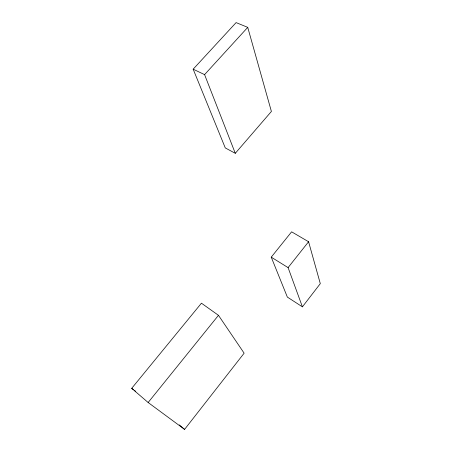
<?xml version="1.0" encoding="UTF-8"?>
<svg xmlns="http://www.w3.org/2000/svg" width="452" height="452" viewBox="0 0 452 452"><rect width="100%" height="100%" fill="white"/><g stroke="black" fill="none" stroke-linecap="round" stroke-linejoin="round"><path stroke-width="0.68" d="M302.405 306.846L320.304 283.636L308.58 241.741L291.613 231.819L271.24 257.16L287.353 297.083L302.405 306.846L288.088 267.612L271.24 257.16M184.58 429.4L244.131 353.187L218.469 315.321L201.434 303.19L131.696 388.347L148.143 402.512L184.58 429.4L179.32 424.897M288.088 267.612L308.58 241.741M148.143 402.512L218.469 315.321M235.283 153.313L271.398 111.452L247.741 27.363L236.097 22.6L193.162 69.184L225.271 147.911L235.283 153.313L204.581 74.62L193.162 69.184M204.581 74.62L247.741 27.363M131.696 388.347L133.38 389.601M134.498 390.438L135.623 391.274"/></g></svg>
